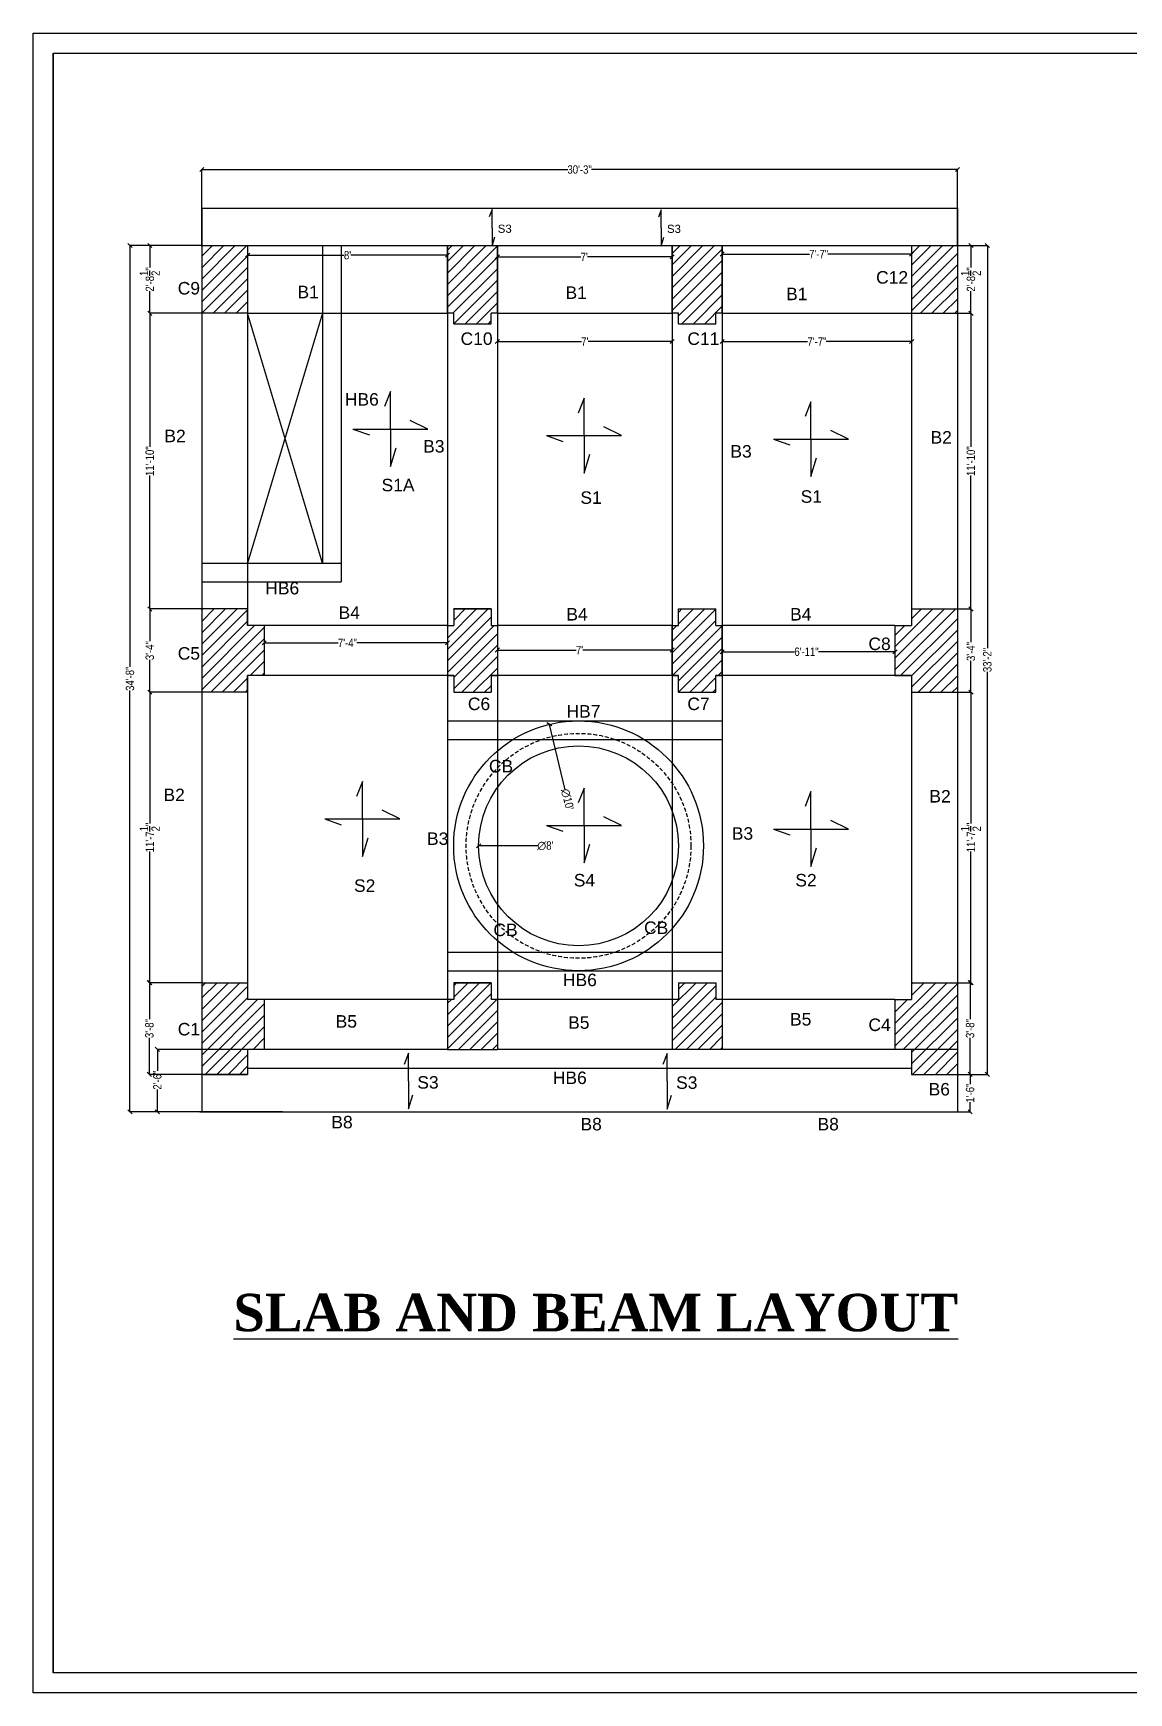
# Model space of a CAD drawing. Header units: inches. Extents: x 13054 to 48691, y 5623 to 20391.
# Drawn here: x 43356 to 43882, y 19594 to 20391 of the extents above; entities that cross this region are included whole.
import ezdxf

# ---------------------------------------------------------------- set-up
doc = ezdxf.new("R2010")
doc.units = ezdxf.units.IN
doc.header["$MEASUREMENT"] = 0
doc.linetypes.add('HIDDEN2', pattern=[0.1875, 0.125, -0.0625])
doc.styles.get("Standard").update_dxf_attribs({"font": 'arial.ttf'})
doc.styles.add('TEXT', font='')
doc.styles.get('TEXT').set_extended_font_data('Arial Narrow')
doc.dimstyles.new('Copy of Standard', dxfattribs={"dimtxt": 4, "dimasz": 2, "dimexe": 0.18, "dimexo": 0.0625, "dimgap": 0.09, "dimtad": 0, "dimzin": 0, "dimdsep": 46, "dimlunit": 4, "dimtxsty": 'TEXT', "dimblk": 'OBLIQUE', "dimcen": 0.09, "dimclrd": 8, "dimclre": 8, "dimclrt": 256, "dimadec": 0, "dimazin": 0, "dimtfac": 1, "dimtofl": 0, "dimtmove": 0, "dimatfit": 3, "dimfxl": 1, "dimtolj": 1, "dimtzin": 0, "dimarcsym": 0})
pattern_1 = [(45, (4392.7037, 5363.672), (-2.74003878, 2.74003878), [])]

# ---------------------------------------------------------------- blocks, each defined once
blk = doc.blocks.new('_Oblique')
at = {"color": 0, "linetype": 'Continuous', "lineweight": -2}
blk.add_line((-0.5, -0.5), (0.5, 0.5), dxfattribs=at)
blk = doc.blocks.new('*D1246')
at = {"color": 8, "lineweight": -2, "transparency": 16777216}
for p, q in [((43436.62, 20074.98), (43411.52, 20074.98)), ((43411.7, 20074.98), (43411.7, 20012)), ((43411.7, 19935.48), (43411.7, 19998.45)), ((43436.62, 19935.48), (43411.52, 19935.48))]:
    blk.add_line(p, q, dxfattribs=at)
at = {"layer": 'Defpoints', "color": 0, "transparency": 16777216}
for p in [(43411.7, 20074.98), (43436.69, 20074.98), (43436.69, 19935.48)]:
    blk.add_point(p, dxfattribs=at)
at = {"color": 8, "lineweight": -2, "transparency": 16777216, "xscale": 2, "yscale": 2, "zscale": 2}
for p, rotation in [((43411.7, 20074.98), 90), ((43411.7, 19935.48), 270)]:
    blk.add_blockref('_Oblique', p, dxfattribs=dict(at, rotation=rotation))
at = {"transparency": 16777216, "insert": (43411.7, 20005.23), "char_height": 4, "attachment_point": 5, "rotation": 90, "style": 'TEXT'}
blk.add_mtext('\\A1;11\'-7{\\H1x;\\S1/2;}"', dxfattribs=at)
blk = doc.blocks.new('*D1247')
at = {"color": 8, "lineweight": -2, "transparency": 16777216}
for p, q in [((43436.62, 20114.98), (43411.52, 20114.98)), ((43411.7, 20114.98), (43411.7, 20099.43)), ((43411.7, 20074.98), (43411.7, 20090.52)), ((43436.62, 20074.98), (43411.52, 20074.98))]:
    blk.add_line(p, q, dxfattribs=at)
at = {"layer": 'Defpoints', "color": 0, "transparency": 16777216}
for p in [(43411.7, 20114.98), (43436.69, 20114.98), (43436.69, 20074.98)]:
    blk.add_point(p, dxfattribs=at)
at = {"color": 8, "lineweight": -2, "transparency": 16777216, "xscale": 2, "yscale": 2, "zscale": 2}
for p, rotation in [((43411.7, 20114.98), 90), ((43411.7, 20074.98), 270)]:
    blk.add_blockref('_Oblique', p, dxfattribs=dict(at, rotation=rotation))
at = {"transparency": 16777216, "insert": (43411.7, 20094.98), "char_height": 4, "attachment_point": 5, "rotation": 90, "style": 'TEXT'}
blk.add_mtext('\\A1;3\'-4"', dxfattribs=at)
blk = doc.blocks.new('*D1248')
at = {"color": 8, "lineweight": -2, "transparency": 16777216}
for p, q in [((43436.62, 20256.98), (43411.52, 20256.98)), ((43411.7, 20256.98), (43411.7, 20192.83)), ((43411.7, 20114.98), (43411.7, 20179.13)), ((43436.62, 20114.98), (43411.52, 20114.98))]:
    blk.add_line(p, q, dxfattribs=at)
at = {"layer": 'Defpoints', "color": 0, "transparency": 16777216}
for p in [(43411.7, 20256.98), (43436.69, 20256.98), (43436.69, 20114.98)]:
    blk.add_point(p, dxfattribs=at)
at = {"color": 8, "lineweight": -2, "transparency": 16777216, "xscale": 2, "yscale": 2, "zscale": 2}
for p, rotation in [((43411.7, 20256.98), 90), ((43411.7, 20114.98), 270)]:
    blk.add_blockref('_Oblique', p, dxfattribs=dict(at, rotation=rotation))
at = {"transparency": 16777216, "insert": (43411.7, 20185.98), "char_height": 4, "attachment_point": 5, "rotation": 90, "style": 'TEXT'}
blk.add_mtext('\\A1;11\'-10"', dxfattribs=at)
blk = doc.blocks.new('*D1249')
at = {"color": 8, "lineweight": -2, "transparency": 16777216}
for p, q in [((43436.62, 20289.48), (43411.52, 20289.48)), ((43411.7, 20289.48), (43411.7, 20278.91)), ((43411.7, 20256.98), (43411.7, 20267.54)), ((43436.62, 20256.98), (43411.52, 20256.98))]:
    blk.add_line(p, q, dxfattribs=at)
at = {"layer": 'Defpoints', "color": 0, "transparency": 16777216}
for p in [(43436.69, 20289.48), (43411.7, 20256.98), (43436.69, 20256.98)]:
    blk.add_point(p, dxfattribs=at)
at = {"color": 8, "lineweight": -2, "transparency": 16777216, "xscale": 2, "yscale": 2, "zscale": 2}
for p, rotation in [((43411.7, 20289.48), 90), ((43411.7, 20256.98), 270)]:
    blk.add_blockref('_Oblique', p, dxfattribs=dict(at, rotation=rotation))
at = {"transparency": 16777216, "insert": (43411.7, 20273.23), "char_height": 4, "attachment_point": 5, "rotation": 90, "style": 'TEXT'}
blk.add_mtext('\\A1;2\'-8{\\H1x;\\S1/2;}"', dxfattribs=at)
blk = doc.blocks.new('*D1250')
at = {"color": 8, "lineweight": -2, "transparency": 16777216}
for p, q in [((43436.62, 19935.48), (43411.34, 19935.48)), ((43411.52, 19935.48), (43411.52, 19917.93)), ((43411.52, 19891.48), (43411.52, 19909.02)), ((43436.62, 19891.48), (43411.34, 19891.48))]:
    blk.add_line(p, q, dxfattribs=at)
at = {"layer": 'Defpoints', "color": 0, "transparency": 16777216}
for p in [(43411.52, 19935.48), (43436.69, 19935.48), (43436.69, 19891.48)]:
    blk.add_point(p, dxfattribs=at)
at = {"color": 8, "lineweight": -2, "transparency": 16777216, "xscale": 2, "yscale": 2, "zscale": 2}
for p, rotation in [((43411.52, 19935.48), 90), ((43411.52, 19891.48), 270)]:
    blk.add_blockref('_Oblique', p, dxfattribs=dict(at, rotation=rotation))
at = {"transparency": 16777216, "insert": (43411.52, 19913.48), "char_height": 4, "attachment_point": 5, "rotation": 90, "style": 'TEXT'}
blk.add_mtext('\\A1;3\'-8"', dxfattribs=at)
blk = doc.blocks.new('*D1244')
at = {"color": 8, "lineweight": -2, "transparency": 16777216}
for p, q in [((43436.62, 20289.48), (43402.01, 20289.48)), ((43402.19, 20289.48), (43402.19, 20087.21)), ((43402.19, 19873.48), (43402.19, 20075.75)), ((43436.62, 19873.48), (43402.01, 19873.48))]:
    blk.add_line(p, q, dxfattribs=at)
at = {"layer": 'Defpoints', "color": 0, "transparency": 16777216}
for p in [(43402.19, 20289.48), (43436.69, 20289.48), (43436.69, 19873.48)]:
    blk.add_point(p, dxfattribs=at)
at = {"color": 8, "lineweight": -2, "transparency": 16777216, "xscale": 2, "yscale": 2, "zscale": 2}
for p, rotation in [((43402.19, 20289.48), 90), ((43402.19, 19873.48), 270)]:
    blk.add_blockref('_Oblique', p, dxfattribs=dict(at, rotation=rotation))
at = {"transparency": 16777216, "insert": (43402.19, 20081.48), "char_height": 4, "attachment_point": 5, "rotation": 90, "style": 'TEXT'}
blk.add_mtext('\\A1;34\'-8"', dxfattribs=at)
blk = doc.blocks.new('*D1251')
at = {"color": 8, "lineweight": -2, "transparency": 16777216}
for p, q in [((43458.69, 20289.41), (43458.69, 20284.67)), ((43458.69, 20284.85), (43505.09, 20284.85)), ((43554.69, 20284.85), (43508.28, 20284.85)), ((43554.69, 20289.41), (43554.69, 20284.67))]:
    blk.add_line(p, q, dxfattribs=at)
at = {"layer": 'Defpoints', "color": 0, "transparency": 16777216}
for p in [(43458.69, 20289.48), (43554.69, 20289.48), (43554.69, 20284.85)]:
    blk.add_point(p, dxfattribs=at)
at = {"color": 8, "lineweight": -2, "transparency": 16777216, "xscale": 2, "yscale": 2, "zscale": 2, "rotation": 180}
blk.add_blockref('_Oblique', (43458.69, 20284.85), dxfattribs=at)
at = {"color": 8, "lineweight": -2, "transparency": 16777216, "xscale": 2, "yscale": 2, "zscale": 2}
blk.add_blockref('_Oblique', (43554.69, 20284.85), dxfattribs=at)
at = {"transparency": 16777216, "insert": (43506.69, 20284.85), "char_height": 4, "attachment_point": 5, "style": 'TEXT'}
blk.add_mtext("\\A1;8'", dxfattribs=at)
blk = doc.blocks.new('*D1245')
at = {"color": 8, "lineweight": -2, "transparency": 16777216}
for p, q in [((43578.69, 20289.41), (43578.69, 20283.87)), ((43578.69, 20284.05), (43618.81, 20284.05)), ((43662.69, 20284.05), (43621.98, 20284.05)), ((43662.69, 20289.41), (43662.69, 20283.87))]:
    blk.add_line(p, q, dxfattribs=at)
at = {"layer": 'Defpoints', "color": 0, "transparency": 16777216}
for p in [(43578.69, 20289.48), (43662.69, 20289.48), (43662.69, 20284.05)]:
    blk.add_point(p, dxfattribs=at)
at = {"color": 8, "lineweight": -2, "transparency": 16777216, "xscale": 2, "yscale": 2, "zscale": 2, "rotation": 180}
blk.add_blockref('_Oblique', (43578.69, 20284.05), dxfattribs=at)
at = {"color": 8, "lineweight": -2, "transparency": 16777216, "xscale": 2, "yscale": 2, "zscale": 2}
blk.add_blockref('_Oblique', (43662.69, 20284.05), dxfattribs=at)
at = {"transparency": 16777216, "insert": (43620.39, 20284.05), "char_height": 4, "attachment_point": 5, "style": 'TEXT'}
blk.add_mtext("\\A1;7'", dxfattribs=at)
blk = doc.blocks.new('*D1252')
at = {"color": 8, "lineweight": -2, "transparency": 16777216}
for p, q in [((43686.69, 20289.41), (43686.69, 20285.24)), ((43686.69, 20285.42), (43728.57, 20285.42)), ((43777.69, 20285.42), (43737.45, 20285.42)), ((43777.69, 20289.41), (43777.69, 20285.24))]:
    blk.add_line(p, q, dxfattribs=at)
at = {"layer": 'Defpoints', "color": 0, "transparency": 16777216}
for p in [(43686.69, 20289.48), (43777.69, 20289.48), (43777.69, 20285.42)]:
    blk.add_point(p, dxfattribs=at)
at = {"color": 8, "lineweight": -2, "transparency": 16777216, "xscale": 2, "yscale": 2, "zscale": 2, "rotation": 180}
blk.add_blockref('_Oblique', (43686.69, 20285.42), dxfattribs=at)
at = {"color": 8, "lineweight": -2, "transparency": 16777216, "xscale": 2, "yscale": 2, "zscale": 2}
blk.add_blockref('_Oblique', (43777.69, 20285.42), dxfattribs=at)
at = {"transparency": 16777216, "insert": (43733.01, 20285.42), "char_height": 4, "attachment_point": 5, "style": 'TEXT'}
blk.add_mtext('\\A1;7\'-7"', dxfattribs=at)
blk = doc.blocks.new('*D1253')
at = {"color": 8, "lineweight": -2, "transparency": 16777216}
for p, q in [((43436.69, 20289.04), (43436.69, 20326.16)), ((43436.69, 20325.98), (43612.46, 20325.98)), ((43799.69, 20325.98), (43623.91, 20325.98)), ((43799.69, 20289.08), (43799.69, 20326.16))]:
    blk.add_line(p, q, dxfattribs=at)
at = {"layer": 'Defpoints', "color": 0, "transparency": 16777216}
for p in [(43799.69, 20325.98), (43436.69, 20288.98), (43799.69, 20289.02)]:
    blk.add_point(p, dxfattribs=at)
at = {"color": 8, "lineweight": -2, "transparency": 16777216, "xscale": 2, "yscale": 2, "zscale": 2, "rotation": 180}
blk.add_blockref('_Oblique', (43436.69, 20325.98), dxfattribs=at)
at = {"color": 8, "lineweight": -2, "transparency": 16777216, "xscale": 2, "yscale": 2, "zscale": 2}
blk.add_blockref('_Oblique', (43799.69, 20325.98), dxfattribs=at)
at = {"transparency": 16777216, "insert": (43618.19, 20325.98), "char_height": 4, "attachment_point": 5, "style": 'TEXT'}
blk.add_mtext('\\A1;30\'-3"', dxfattribs=at)
blk = doc.blocks.new('*D1254')
at = {"color": 8, "lineweight": -2, "transparency": 16777216}
for p, q in [((43466.69, 20106.91), (43466.69, 20098.5)), ((43554.69, 20106.91), (43554.69, 20098.5)), ((43466.69, 20098.68), (43502.21, 20098.68)), ((43554.69, 20098.68), (43511.09, 20098.68))]:
    blk.add_line(p, q, dxfattribs=at)
at = {"layer": 'Defpoints', "color": 0, "transparency": 16777216}
for p in [(43466.69, 20106.98), (43554.69, 20106.98), (43554.69, 20098.68)]:
    blk.add_point(p, dxfattribs=at)
at = {"color": 8, "lineweight": -2, "transparency": 16777216, "xscale": 2, "yscale": 2, "zscale": 2, "rotation": 180}
blk.add_blockref('_Oblique', (43466.69, 20098.68), dxfattribs=at)
at = {"color": 8, "lineweight": -2, "transparency": 16777216, "xscale": 2, "yscale": 2, "zscale": 2}
blk.add_blockref('_Oblique', (43554.69, 20098.68), dxfattribs=at)
at = {"transparency": 16777216, "insert": (43506.65, 20098.68), "char_height": 4, "attachment_point": 5, "style": 'TEXT'}
blk.add_mtext('\\A1;7\'-4"', dxfattribs=at)
blk = doc.blocks.new('*D1255')
at = {"color": 8, "lineweight": -2, "transparency": 16777216}
for p, q in [((43578.69, 20106.91), (43578.69, 20095.08)), ((43662.69, 20106.91), (43662.69, 20095.08)), ((43578.69, 20095.26), (43616.55, 20095.26)), ((43662.69, 20095.26), (43619.72, 20095.26))]:
    blk.add_line(p, q, dxfattribs=at)
at = {"layer": 'Defpoints', "color": 0, "transparency": 16777216}
for p in [(43578.69, 20106.98), (43662.69, 20106.98), (43662.69, 20095.26)]:
    blk.add_point(p, dxfattribs=at)
at = {"color": 8, "lineweight": -2, "transparency": 16777216, "xscale": 2, "yscale": 2, "zscale": 2, "rotation": 180}
blk.add_blockref('_Oblique', (43578.69, 20095.26), dxfattribs=at)
at = {"color": 8, "lineweight": -2, "transparency": 16777216, "xscale": 2, "yscale": 2, "zscale": 2}
blk.add_blockref('_Oblique', (43662.69, 20095.26), dxfattribs=at)
at = {"transparency": 16777216, "insert": (43618.14, 20095.26), "char_height": 4, "attachment_point": 5, "style": 'TEXT'}
blk.add_mtext("\\A1;7'", dxfattribs=at)
blk = doc.blocks.new('*D1256')
at = {"color": 8, "lineweight": -2, "transparency": 16777216}
for p, q in [((43686.69, 20106.91), (43686.69, 20094.23)), ((43769.69, 20106.91), (43769.69, 20094.23)), ((43686.69, 20094.41), (43721.44, 20094.41)), ((43769.69, 20094.41), (43732.92, 20094.41))]:
    blk.add_line(p, q, dxfattribs=at)
at = {"layer": 'Defpoints', "color": 0, "transparency": 16777216}
for p in [(43686.69, 20106.98), (43769.69, 20106.98), (43769.69, 20094.41)]:
    blk.add_point(p, dxfattribs=at)
at = {"color": 8, "lineweight": -2, "transparency": 16777216, "xscale": 2, "yscale": 2, "zscale": 2, "rotation": 180}
blk.add_blockref('_Oblique', (43686.69, 20094.41), dxfattribs=at)
at = {"color": 8, "lineweight": -2, "transparency": 16777216, "xscale": 2, "yscale": 2, "zscale": 2}
blk.add_blockref('_Oblique', (43769.69, 20094.41), dxfattribs=at)
at = {"transparency": 16777216, "insert": (43727.18, 20094.41), "char_height": 4, "attachment_point": 5, "style": 'TEXT'}
blk.add_mtext('\\A1;6\'-11"', dxfattribs=at)
blk = doc.blocks.new('*D1257')
at = {"color": 8, "lineweight": -2, "transparency": 16777216}
for p, q in [((43578.69, 20256.91), (43578.69, 20243.23)), ((43662.69, 20256.91), (43662.69, 20243.23)), ((43578.69, 20243.41), (43619.1, 20243.41)), ((43662.69, 20243.41), (43622.27, 20243.41))]:
    blk.add_line(p, q, dxfattribs=at)
at = {"layer": 'Defpoints', "color": 0, "transparency": 16777216}
for p in [(43578.69, 20256.98), (43662.69, 20256.98), (43662.69, 20243.41)]:
    blk.add_point(p, dxfattribs=at)
at = {"color": 8, "lineweight": -2, "transparency": 16777216, "xscale": 2, "yscale": 2, "zscale": 2, "rotation": 180}
blk.add_blockref('_Oblique', (43578.69, 20243.41), dxfattribs=at)
at = {"color": 8, "lineweight": -2, "transparency": 16777216, "xscale": 2, "yscale": 2, "zscale": 2}
blk.add_blockref('_Oblique', (43662.69, 20243.41), dxfattribs=at)
at = {"transparency": 16777216, "insert": (43620.69, 20243.41), "char_height": 4, "attachment_point": 5, "style": 'TEXT'}
blk.add_mtext("\\A1;7'", dxfattribs=at)
blk = doc.blocks.new('*D1258')
at = {"color": 8, "lineweight": -2, "transparency": 16777216}
for p, q in [((43686.69, 20256.91), (43686.69, 20243.23)), ((43777.69, 20256.91), (43777.69, 20243.23)), ((43686.69, 20243.41), (43727.74, 20243.41)), ((43777.69, 20243.41), (43736.63, 20243.41))]:
    blk.add_line(p, q, dxfattribs=at)
at = {"layer": 'Defpoints', "color": 0, "transparency": 16777216}
for p in [(43686.69, 20256.98), (43777.69, 20256.98), (43777.69, 20243.41)]:
    blk.add_point(p, dxfattribs=at)
at = {"color": 8, "lineweight": -2, "transparency": 16777216, "xscale": 2, "yscale": 2, "zscale": 2, "rotation": 180}
blk.add_blockref('_Oblique', (43686.69, 20243.41), dxfattribs=at)
at = {"color": 8, "lineweight": -2, "transparency": 16777216, "xscale": 2, "yscale": 2, "zscale": 2}
blk.add_blockref('_Oblique', (43777.69, 20243.41), dxfattribs=at)
at = {"transparency": 16777216, "insert": (43732.19, 20243.41), "char_height": 4, "attachment_point": 5, "style": 'TEXT'}
blk.add_mtext('\\A1;7\'-7"', dxfattribs=at)
blk = doc.blocks.new('*D1259')
at = {"color": 8, "lineweight": -2, "transparency": 16777216}
for p, q in [((43799.75, 19891.48), (43805.97, 19891.48)), ((43805.79, 19891.48), (43805.79, 19886.78)), ((43805.79, 19873.48), (43805.79, 19878.18)), ((43799.75, 19873.48), (43805.97, 19873.48))]:
    blk.add_line(p, q, dxfattribs=at)
at = {"layer": 'Defpoints', "color": 0, "transparency": 16777216}
for p in [(43799.69, 19891.48), (43805.79, 19891.48), (43799.69, 19873.48)]:
    blk.add_point(p, dxfattribs=at)
at = {"color": 8, "lineweight": -2, "transparency": 16777216, "xscale": 2, "yscale": 2, "zscale": 2}
for p, rotation in [((43805.79, 19891.48), 90), ((43805.79, 19873.48), 270)]:
    blk.add_blockref('_Oblique', p, dxfattribs=dict(at, rotation=rotation))
at = {"transparency": 16777216, "insert": (43805.79, 19882.48), "char_height": 4, "attachment_point": 5, "rotation": 90, "style": 'TEXT'}
blk.add_mtext('\\A1;1\'-6"', dxfattribs=at)
blk = doc.blocks.new('*D1260')
at = {"color": 8, "lineweight": -2, "transparency": 16777216}
for p, q in [((43799.75, 20074.98), (43806.35, 20074.98)), ((43806.17, 20074.98), (43806.17, 20012)), ((43806.17, 19935.48), (43806.17, 19998.45)), ((43799.75, 19935.48), (43806.35, 19935.48))]:
    blk.add_line(p, q, dxfattribs=at)
at = {"layer": 'Defpoints', "color": 0, "transparency": 16777216}
for p in [(43799.69, 20074.98), (43806.17, 20074.98), (43799.69, 19935.48)]:
    blk.add_point(p, dxfattribs=at)
at = {"color": 8, "lineweight": -2, "transparency": 16777216, "xscale": 2, "yscale": 2, "zscale": 2}
for p, rotation in [((43806.17, 20074.98), 90), ((43806.17, 19935.48), 270)]:
    blk.add_blockref('_Oblique', p, dxfattribs=dict(at, rotation=rotation))
at = {"transparency": 16777216, "insert": (43806.17, 20005.23), "char_height": 4, "attachment_point": 5, "rotation": 90, "style": 'TEXT'}
blk.add_mtext('\\A1;11\'-7{\\H1x;\\S1/2;}"', dxfattribs=at)
blk = doc.blocks.new('*D1240')
at = {"color": 8, "lineweight": -2, "transparency": 16777216}
for p, q in [((43799.75, 20256.98), (43806.35, 20256.98)), ((43806.17, 20256.98), (43806.17, 20192.83)), ((43806.17, 20114.98), (43806.17, 20179.13)), ((43799.75, 20114.98), (43806.35, 20114.98))]:
    blk.add_line(p, q, dxfattribs=at)
at = {"layer": 'Defpoints', "color": 0, "transparency": 16777216}
for p in [(43799.69, 20256.98), (43806.17, 20256.98), (43799.69, 20114.98)]:
    blk.add_point(p, dxfattribs=at)
at = {"color": 8, "lineweight": -2, "transparency": 16777216, "xscale": 2, "yscale": 2, "zscale": 2}
for p, rotation in [((43806.17, 20256.98), 90), ((43806.17, 20114.98), 270)]:
    blk.add_blockref('_Oblique', p, dxfattribs=dict(at, rotation=rotation))
at = {"transparency": 16777216, "insert": (43806.17, 20185.98), "char_height": 4, "attachment_point": 5, "rotation": 90, "style": 'TEXT'}
blk.add_mtext('\\A1;11\'-10"', dxfattribs=at)
blk = doc.blocks.new('*D1261')
at = {"color": 8, "lineweight": -2, "transparency": 16777216}
for p, q in [((43799.75, 20289.48), (43806.35, 20289.48)), ((43806.17, 20289.48), (43806.17, 20278.91)), ((43806.17, 20256.98), (43806.17, 20267.54)), ((43799.75, 20256.98), (43806.35, 20256.98))]:
    blk.add_line(p, q, dxfattribs=at)
at = {"layer": 'Defpoints', "color": 0, "transparency": 16777216}
for p in [(43799.69, 20289.48), (43806.17, 20289.48), (43799.69, 20256.98)]:
    blk.add_point(p, dxfattribs=at)
at = {"color": 8, "lineweight": -2, "transparency": 16777216, "xscale": 2, "yscale": 2, "zscale": 2}
for p, rotation in [((43806.17, 20289.48), 90), ((43806.17, 20256.98), 270)]:
    blk.add_blockref('_Oblique', p, dxfattribs=dict(at, rotation=rotation))
at = {"transparency": 16777216, "insert": (43806.17, 20273.23), "char_height": 4, "attachment_point": 5, "rotation": 90, "style": 'TEXT'}
blk.add_mtext('\\A1;2\'-8{\\H1x;\\S1/2;}"', dxfattribs=at)
blk = doc.blocks.new('*D1262')
at = {"color": 8, "lineweight": -2, "transparency": 16777216}
blk.add_line((43598.31, 20001.23), (43569.69, 20001.23), dxfattribs=at)
at = {"layer": 'Defpoints', "color": 0, "transparency": 16777216}
for p in [(43569.69, 20001.23), (43665.69, 20001.23)]:
    blk.add_point(p, dxfattribs=at)
at = {"color": 8, "lineweight": -2, "transparency": 16777216, "xscale": 2, "yscale": 2, "zscale": 2, "rotation": 180}
blk.add_blockref('_Oblique', (43569.69, 20001.23), dxfattribs=at)
at = {"transparency": 16777216, "insert": (43601.69, 20001.23), "char_height": 4, "attachment_point": 5, "style": 'TEXT'}
blk.add_mtext("\\A1;∅8'", dxfattribs=at)
blk = doc.blocks.new('*D1263')
at = {"color": 8, "lineweight": -2, "transparency": 16777216}
blk.add_line((43611.22, 20028.1), (43603.66, 20059.56), dxfattribs=at)
at = {"layer": 'Defpoints', "color": 0, "transparency": 16777216}
for p in [(43603.66, 20059.56), (43631.71, 19942.89)]:
    blk.add_point(p, dxfattribs=at)
at = {"color": 8, "lineweight": -2, "transparency": 16777216, "xscale": 2, "yscale": 2, "zscale": 2, "rotation": 103.521896300755}
blk.add_blockref('_Oblique', (43603.66, 20059.56), dxfattribs=at)
at = {"transparency": 16777216, "insert": (43612.31, 20023.58), "char_height": 4, "attachment_point": 5, "rotation": 283.5219, "style": 'TEXT'}
blk.add_mtext("\\A1;∅10'", dxfattribs=at)
blk = doc.blocks.new('*D1264')
at = {"color": 8, "lineweight": -2, "transparency": 16777216}
for p, q in [((43799.75, 20114.98), (43806.35, 20114.98)), ((43806.17, 20114.98), (43806.17, 20098.99)), ((43806.17, 20074.98), (43806.17, 20090.08)), ((43799.75, 20074.98), (43806.35, 20074.98))]:
    blk.add_line(p, q, dxfattribs=at)
at = {"layer": 'Defpoints', "color": 0, "transparency": 16777216}
for p in [(43799.69, 20114.98), (43806.17, 20114.98), (43799.69, 20074.98)]:
    blk.add_point(p, dxfattribs=at)
at = {"color": 8, "lineweight": -2, "transparency": 16777216, "xscale": 2, "yscale": 2, "zscale": 2}
for p, rotation in [((43806.17, 20114.98), 90), ((43806.17, 20074.98), 270)]:
    blk.add_blockref('_Oblique', p, dxfattribs=dict(at, rotation=rotation))
at = {"transparency": 16777216, "insert": (43806.17, 20094.54), "char_height": 4, "attachment_point": 5, "rotation": 90, "style": 'TEXT'}
blk.add_mtext('\\A1;3\'-4"', dxfattribs=at)
blk = doc.blocks.new('*D1241')
at = {"color": 8, "lineweight": -2, "transparency": 16777216}
for p, q in [((43799.75, 19935.48), (43805.97, 19935.48)), ((43805.79, 19935.48), (43805.79, 19917.93)), ((43805.79, 19891.48), (43805.79, 19909.02)), ((43799.75, 19891.48), (43805.97, 19891.48))]:
    blk.add_line(p, q, dxfattribs=at)
at = {"layer": 'Defpoints', "color": 0, "transparency": 16777216}
for p in [(43799.69, 19935.48), (43799.69, 19891.48), (43805.79, 19891.48)]:
    blk.add_point(p, dxfattribs=at)
at = {"color": 8, "lineweight": -2, "transparency": 16777216, "xscale": 2, "yscale": 2, "zscale": 2}
for p, rotation in [((43805.79, 19935.48), 90), ((43805.79, 19891.48), 270)]:
    blk.add_blockref('_Oblique', p, dxfattribs=dict(at, rotation=rotation))
at = {"transparency": 16777216, "insert": (43805.79, 19913.48), "char_height": 4, "attachment_point": 5, "rotation": 90, "style": 'TEXT'}
blk.add_mtext('\\A1;3\'-8"', dxfattribs=at)
blk = doc.blocks.new('*D1242')
at = {"color": 8, "lineweight": -2, "transparency": 16777216}
for p, q in [((43799.75, 20289.48), (43814.24, 20289.48)), ((43814.06, 20289.48), (43814.06, 20096.21)), ((43814.06, 19891.48), (43814.06, 20084.75)), ((43799.75, 19891.48), (43814.24, 19891.48))]:
    blk.add_line(p, q, dxfattribs=at)
at = {"layer": 'Defpoints', "color": 0, "transparency": 16777216}
for p in [(43799.69, 20289.48), (43799.69, 19891.48), (43814.06, 19891.48)]:
    blk.add_point(p, dxfattribs=at)
at = {"color": 8, "lineweight": -2, "transparency": 16777216, "xscale": 2, "yscale": 2, "zscale": 2}
for p, rotation in [((43814.06, 20289.48), 90), ((43814.06, 19891.48), 270)]:
    blk.add_blockref('_Oblique', p, dxfattribs=dict(at, rotation=rotation))
at = {"transparency": 16777216, "insert": (43814.06, 20090.48), "char_height": 4, "attachment_point": 5, "rotation": 90, "style": 'TEXT'}
blk.add_mtext('\\A1;33\'-2"', dxfattribs=at)
blk = doc.blocks.new('*D1243')
at = {"color": 8, "lineweight": -2, "transparency": 16777216}
for p, q in [((43475.41, 19903.48), (43415.17, 19903.48)), ((43415.35, 19903.48), (43415.35, 19893.2)), ((43415.35, 19873.48), (43415.35, 19884.24)), ((43475.41, 19873.48), (43415.17, 19873.48))]:
    blk.add_line(p, q, dxfattribs=at)
at = {"layer": 'Defpoints', "color": 0, "transparency": 16777216}
for p in [(43415.35, 19903.48), (43475.47, 19903.48), (43475.47, 19873.48)]:
    blk.add_point(p, dxfattribs=at)
at = {"color": 8, "lineweight": -2, "transparency": 16777216, "xscale": 2, "yscale": 2, "zscale": 2}
for p, rotation in [((43415.35, 19903.48), 90), ((43415.35, 19873.48), 270)]:
    blk.add_blockref('_Oblique', p, dxfattribs=dict(at, rotation=rotation))
at = {"transparency": 16777216, "insert": (43415.35, 19888.72), "char_height": 4, "attachment_point": 5, "rotation": 90, "style": 'TEXT'}
blk.add_mtext('\\A1;2\'-6"', dxfattribs=at)

msp = doc.modelspace()

# ---------------------------------------------------------------- hatches: boundary and pattern name
at = {"transparency": 33554687}
h = msp.add_hatch(dxfattribs=at)
h.set_pattern_fill('ANSI31', color=1, scale=31)
h.set_pattern_definition(pattern_1)
h.paths.add_polyline_path([(43466.685, 20106.977), (43458.685, 20106.977), (43458.685, 20114.977), (43436.685, 20114.977), (43436.685, 20074.977), (43458.685, 20074.977), (43458.685, 20082.977), (43466.685, 20082.977)])
h.paths.add_polyline_path([(43578.685, 20106.977), (43575.685, 20106.977), (43575.685, 20114.977), (43557.685, 20114.977), (43557.685, 20106.977), (43554.685, 20106.977), (43554.685, 20082.977), (43557.685, 20082.977), (43557.685, 20074.977), (43575.685, 20074.977), (43575.685, 20082.977), (43578.685, 20082.977)])
h.paths.add_polyline_path([(43686.685, 20106.977), (43683.685, 20106.977), (43683.685, 20114.977), (43665.685, 20114.977), (43665.685, 20106.977), (43662.685, 20106.977), (43662.685, 20082.977), (43665.685, 20082.977), (43665.685, 20074.977), (43683.685, 20074.977), (43683.685, 20082.977), (43686.685, 20082.977)])
h.paths.add_polyline_path([(43799.685, 20114.977), (43777.685, 20114.977), (43777.685, 20106.977), (43769.685, 20106.977), (43769.685, 20082.977), (43777.685, 20082.977), (43777.685, 20074.977), (43799.685, 20074.977)])
h.paths.add_polyline_path([(43686.685, 20289.477), (43662.685, 20289.477), (43662.685, 20256.977), (43665.685, 20256.977), (43665.685, 20251.977), (43683.685, 20251.977), (43683.685, 20256.977), (43686.685, 20256.977)])
h.paths.add_polyline_path([(43578.685, 20289.477), (43554.685, 20289.477), (43554.685, 20256.977), (43557.685, 20256.977), (43557.685, 20251.977), (43575.685, 20251.977), (43575.685, 20256.977), (43578.685, 20256.977)])
h.paths.add_polyline_path([(43458.685, 20289.477), (43436.685, 20289.477), (43436.685, 20256.977), (43458.685, 20256.977)])
h.paths.add_polyline_path([(43799.685, 20289.477), (43777.685, 20289.477), (43777.685, 20256.977), (43799.685, 20256.977)])
h.paths.add_polyline_path([(43683.685, 19935.477), (43665.685, 19935.477), (43665.685, 19927.477), (43662.685, 19927.477), (43662.685, 19903.477), (43686.685, 19903.477), (43686.685, 19927.477), (43683.685, 19927.477)])
h.paths.add_polyline_path([(43578.685, 19927.477), (43575.685, 19927.477), (43575.685, 19935.477), (43557.685, 19935.477), (43557.685, 19927.477), (43554.685, 19927.477), (43554.685, 19903.477), (43578.685, 19903.477)])
h.paths.add_polyline_path([(43466.685, 19927.477), (43458.685, 19927.477), (43458.685, 19935.477), (43436.685, 19935.477), (43436.685, 19903.477), (43436.685, 19891.477), (43458.685, 19891.477), (43458.685, 19903.477), (43466.685, 19903.477)])
h = msp.add_hatch(dxfattribs=at)
h.set_pattern_fill('ANSI31', color=1, scale=31)
h.set_pattern_definition(pattern_1)
h.paths.add_polyline_path([(43799.685, 19935.477), (43777.685, 19935.477), (43777.685, 19927.477), (43769.685, 19927.477), (43769.685, 19903.477), (43777.685, 19903.477), (43777.685, 19891.477), (43799.685, 19891.477), (43799.685, 19903.477)])

# ---------------------------------------------------------------- linework, layer by layer
for p, q in [((43355.685, 20391.477), (44467.629, 20391.477)), ((43355.685, 19594.477), (43355.685, 20391.477)), ((43365.327, 20381.836), (44457.988, 20381.836)), ((43365.327, 19604.118), (43365.327, 20381.836)), ((43365.327, 20381.836), (43365.327, 19604.118)), ((43436.685, 20307.578), (43436.685, 20289.477)), ((43799.685, 20307.578), (43799.685, 20289.477)), ((43436.685, 20307.477), (43799.685, 20307.477)), ((43576.122, 20306.732), (43574.744, 20303.25)), ((43576.122, 20297.998), (43576.122, 20306.732)), ((43657.387, 20306.672), (43656.009, 20303.19)), ((43657.387, 20297.939), (43657.387, 20306.672)), ((43576.122, 20297.998), (43576.122, 20289.265)), ((43576.122, 20289.265), (43577.446, 20293.632)), ((43657.387, 20297.939), (43657.387, 20289.205)), ((43657.387, 20289.205), (43658.711, 20293.572)), ((43436.685, 20289.477), (43799.685, 20289.477)), ((43436.685, 20289.477), (43436.685, 20256.977)), ((43458.685, 20289.477), (43458.685, 20106.977)), ((43494.685, 20289.477), (43494.685, 20136.977)), ((43503.685, 20289.477), (43503.685, 20127.977)), ((43554.685, 20256.977), (43554.685, 20289.477)), ((43554.685, 20289.477), (43554.685, 19903.477)), ((43578.685, 20256.977), (43578.685, 20289.477)), ((43578.685, 20289.477), (43578.685, 19903.477)), ((43662.685, 20256.977), (43662.685, 20289.477)), ((43662.685, 20289.477), (43662.685, 19903.477)), ((43686.685, 20256.977), (43686.685, 20289.477)), ((43686.685, 20289.477), (43686.685, 19903.477)), ((43777.685, 20289.477), (43777.685, 20106.977)), ((43799.685, 20289.477), (43799.685, 19935.477)), ((43436.685, 20256.977), (43436.685, 20114.977)), ((43458.685, 20256.977), (43436.685, 20256.977)), ((43458.685, 20256.977), (43554.685, 20256.977)), ((43494.685, 20256.977), (43458.685, 20136.977)), ((43494.685, 20136.977), (43458.685, 20256.977)), ((43557.685, 20256.977), (43554.685, 20256.977)), ((43557.685, 20251.977), (43557.685, 20256.977)), ((43557.685, 20251.977), (43575.685, 20251.977)), ((43575.685, 20251.977), (43575.685, 20256.977)), ((43578.685, 20256.977), (43575.685, 20256.977)), ((43578.685, 20256.977), (43662.685, 20256.977)), ((43665.685, 20256.977), (43662.685, 20256.977)), ((43665.685, 20251.977), (43665.685, 20256.977)), ((43665.685, 20251.977), (43683.685, 20251.977)), ((43683.685, 20251.977), (43683.685, 20256.977)), ((43686.685, 20256.977), (43683.685, 20256.977)), ((43686.685, 20256.977), (43777.685, 20256.977)), ((43777.685, 20256.977), (43799.685, 20256.977)), ((43527.324, 20219.358), (43524.483, 20212.181)), ((43527.324, 20201.358), (43527.324, 20219.358)), ((43620.303, 20216.245), (43617.463, 20209.068)), ((43620.303, 20198.245), (43620.303, 20216.245)), ((43729.312, 20214.522), (43726.471, 20207.345)), ((43729.312, 20196.522), (43729.312, 20214.522)), ((43545.324, 20201.358), (43536.859, 20205.533)), ((43509.324, 20201.358), (43545.324, 20201.358)), ((43509.324, 20201.358), (43517.213, 20198.575)), ((43527.324, 20201.358), (43527.324, 20183.358)), ((43602.303, 20198.245), (43638.303, 20198.245)), ((43602.303, 20198.245), (43610.192, 20195.462)), ((43620.303, 20198.245), (43620.303, 20180.245)), ((43638.303, 20198.245), (43629.838, 20202.42)), ((43711.312, 20196.522), (43747.312, 20196.522)), ((43711.312, 20196.522), (43719.201, 20193.739)), ((43729.312, 20196.522), (43729.312, 20178.522)), ((43747.312, 20196.522), (43738.847, 20200.697)), ((43527.324, 20183.358), (43530.052, 20192.358)), ((43620.303, 20180.245), (43623.031, 20189.245)), ((43729.312, 20178.522), (43732.04, 20187.522)), ((43436.685, 20136.977), (43503.685, 20136.977)), ((43436.685, 20127.977), (43503.685, 20127.977)), ((43458.685, 20114.977), (43436.685, 20114.977)), ((43436.685, 20114.977), (43436.685, 20074.977)), ((43458.685, 20106.977), (43458.685, 20114.977)), ((43557.685, 20114.977), (43575.685, 20114.977)), ((43557.685, 20114.977), (43557.685, 20106.977)), ((43575.685, 20114.977), (43557.685, 20114.977)), ((43575.685, 20114.977), (43575.685, 20106.977)), ((43665.685, 20114.977), (43683.685, 20114.977)), ((43665.685, 20106.977), (43665.685, 20114.977)), ((43683.685, 20106.977), (43683.685, 20114.977)), ((43777.685, 20114.977), (43799.685, 20114.977)), ((43799.685, 20114.977), (43799.685, 20074.977)), ((43466.685, 20106.977), (43458.685, 20106.977)), ((43466.685, 20106.977), (43466.685, 20082.977)), ((43554.685, 20106.977), (43466.685, 20106.977)), ((43554.685, 20106.977), (43554.685, 20082.977)), ((43554.685, 20106.977), (43557.685, 20106.977)), ((43575.685, 20106.977), (43578.685, 20106.977)), ((43578.685, 20106.977), (43578.685, 20082.977)), ((43662.685, 20106.977), (43578.685, 20106.977)), ((43662.685, 20106.977), (43665.685, 20106.977)), ((43662.685, 20082.977), (43662.685, 20106.977)), ((43683.685, 20106.977), (43686.685, 20106.977)), ((43686.685, 20082.977), (43686.685, 20106.977)), ((43769.685, 20106.977), (43686.685, 20106.977)), ((43769.685, 20106.977), (43777.685, 20106.977)), ((43769.685, 20106.977), (43769.685, 20082.977)), ((43458.685, 20074.977), (43458.685, 20082.977)), ((43458.685, 20082.977), (43458.685, 19927.477)), ((43466.685, 20082.977), (43458.685, 20082.977)), ((43557.685, 20082.977), (43458.685, 20082.977)), ((43557.685, 20082.977), (43554.685, 20082.977)), ((43554.685, 20082.977), (43557.685, 20082.977)), ((43557.685, 20082.977), (43557.685, 20074.977)), ((43575.685, 20082.977), (43578.685, 20082.977)), ((43575.685, 20082.977), (43575.685, 20074.977)), ((43578.685, 20082.977), (43575.685, 20082.977)), ((43665.685, 20082.977), (43575.685, 20082.977)), ((43662.685, 20082.977), (43665.685, 20082.977)), ((43665.685, 20074.977), (43665.685, 20082.977)), ((43683.685, 20082.977), (43686.685, 20082.977)), ((43683.685, 20074.977), (43683.685, 20082.977)), ((43777.685, 20082.977), (43683.685, 20082.977)), ((43769.685, 20082.977), (43777.685, 20082.977)), ((43777.685, 20082.977), (43777.685, 19927.477)), ((43458.685, 20074.977), (43436.685, 20074.977)), ((43436.685, 20074.977), (43436.685, 19935.477)), ((43557.685, 20074.977), (43575.685, 20074.977)), ((43665.685, 20074.977), (43683.685, 20074.977)), ((43777.685, 20074.977), (43799.685, 20074.977)), ((43554.685, 20061.227), (43686.685, 20061.227)), ((43554.685, 20052.227), (43686.685, 20052.227)), ((43513.824, 20032.107), (43510.983, 20024.93)), ((43513.824, 20014.107), (43513.824, 20032.107)), ((43620.303, 20028.994), (43617.463, 20021.817)), ((43620.303, 20010.994), (43620.303, 20028.994)), ((43729.312, 20027.271), (43726.471, 20020.094)), ((43729.312, 20009.271), (43729.312, 20027.271)), ((43495.824, 20014.107), (43531.824, 20014.107)), ((43495.824, 20014.107), (43503.713, 20011.323)), ((43513.824, 20014.107), (43513.824, 19996.107)), ((43531.824, 20014.107), (43523.359, 20018.281)), ((43638.303, 20010.994), (43629.838, 20015.168)), ((43747.312, 20009.271), (43738.847, 20013.445)), ((43513.824, 19996.107), (43516.552, 20005.107)), ((43602.303, 20010.994), (43638.303, 20010.994)), ((43602.303, 20010.994), (43610.192, 20008.21)), ((43620.303, 20010.994), (43620.303, 19992.994)), ((43711.312, 20009.271), (43747.312, 20009.271)), ((43711.312, 20009.271), (43719.201, 20006.487)), ((43729.312, 20009.271), (43729.312, 19991.271)), ((43620.303, 19992.994), (43623.031, 20001.994)), ((43729.312, 19991.271), (43732.04, 20000.271)), ((43554.685, 19950.227), (43686.685, 19950.227)), ((43554.685, 19941.227), (43686.685, 19941.227)), ((43436.685, 19935.477), (43458.685, 19935.477)), ((43436.685, 19935.477), (43436.685, 19891.477)), ((43557.685, 19935.477), (43575.685, 19935.477)), ((43557.685, 19935.477), (43557.685, 19927.477)), ((43575.685, 19935.477), (43557.685, 19935.477)), ((43575.685, 19935.477), (43575.685, 19927.477)), ((43665.685, 19935.477), (43683.685, 19935.477)), ((43665.685, 19935.477), (43665.685, 19927.477)), ((43683.685, 19935.477), (43683.685, 19927.477)), ((43777.685, 19935.477), (43799.685, 19935.477)), ((43799.685, 19935.477), (43799.685, 19891.477)), ((43466.685, 19927.477), (43458.685, 19927.477)), ((43466.685, 19927.477), (43466.685, 19903.477)), ((43554.685, 19927.477), (43466.685, 19927.477)), ((43554.685, 19927.477), (43554.685, 19903.477)), ((43557.685, 19927.477), (43554.685, 19927.477)), ((43578.685, 19927.477), (43575.685, 19927.477)), ((43578.685, 19927.477), (43578.685, 19903.477)), ((43662.685, 19927.477), (43578.685, 19927.477)), ((43662.685, 19927.477), (43662.685, 19903.477)), ((43665.685, 19927.477), (43662.685, 19927.477)), ((43686.685, 19927.477), (43683.685, 19927.477)), ((43686.685, 19927.477), (43686.685, 19903.477)), ((43769.685, 19927.477), (43686.685, 19927.477)), ((43769.685, 19927.477), (43777.685, 19927.477)), ((43769.685, 19927.477), (43769.685, 19903.477)), ((43458.685, 19903.477), (43458.685, 19891.477)), ((43466.685, 19903.477), (43458.685, 19903.477)), ((43554.685, 19903.477), (43466.685, 19903.477)), ((43535.983, 19901.615), (43533.875, 19896.288)), ((43535.983, 19888.255), (43535.983, 19901.615)), ((43554.685, 19903.477), (43578.685, 19903.477)), ((43662.685, 19903.477), (43578.685, 19903.477)), ((43660.3, 19901.524), (43658.192, 19896.196)), ((43660.3, 19888.163), (43660.3, 19901.524)), ((43686.685, 19903.477), (43662.685, 19903.477)), ((43799.685, 19903.477), (43686.685, 19903.477)), ((43777.685, 19903.477), (43769.685, 19903.477)), ((43777.685, 19903.477), (43777.685, 19891.477)), ((43458.685, 19894.477), (43777.685, 19894.477)), ((43799.685, 19896.582), (43799.685, 19873.477)), ((43436.685, 19891.477), (43458.685, 19891.477)), ((43458.685, 19891.477), (43436.685, 19891.477)), ((43436.685, 19891.477), (43436.685, 19873.477)), ((43535.983, 19888.255), (43535.983, 19874.894)), ((43660.3, 19888.163), (43660.3, 19874.803)), ((43777.685, 19891.477), (43799.685, 19891.477)), ((43777.685, 19891.477), (43799.685, 19891.477)), ((43535.983, 19874.894), (43538.009, 19881.574)), ((43660.3, 19874.803), (43662.325, 19881.483)), ((43435.685, 19873.477), (43799.685, 19873.477)), ((44457.988, 19604.118), (43365.327, 19604.118)), ((44467.629, 19594.477), (43355.685, 19594.477))]:
    msp.add_line(p, q)
for radius in [60, 48]:
    msp.add_circle((43617.685, 20001.227), radius)
at = {"linetype": 'HIDDEN2', "ltscale": 15, "transparency": 33554559}
msp.add_circle((43617.685, 20001.227), 54, dxfattribs=at)

# ---------------------------------------------------------------- texts
at = {"attachment_point": 1}
for s, width, heights, insert, char_height in [('S3', 46.04614, [0], (43578.887, 20299.541), 3.9221), ('S3', 46.04614, [0], (43660.152, 20299.481), 3.9221), ('C12', 9.7596, [0], (43760.622, 20277.208), 6), ('C9', 9.7596, [0], (43425.125, 20272.004), 6), ('B1', 16.74646, [0], (43482.66, 20270.207), 6), ('B1', 16.74646, [0], (43611.415, 20269.886), 6), ('B1', 16.74646, [0], (43717.396, 20269.259), 6), ('C10', 9.7596, [0], (43561.004, 20247.781), 6), ('C11', 9.7596, [0], (43669.952, 20247.781), 6), ('HB6', 16.74646, [0], (43505.417, 20218.618), 6), ('B2', 16.74646, [0], (43418.721, 20201.06), 6), ('B3', 16.74646, [0], (43543.024, 20196.079), 6), ('B2', 16.74646, [0], (43786.765, 20200.396), 6), ('B3', 16.74646, [0], (43690.618, 20193.674), 6), ('S1A', 46.04614, [0], (43523.048, 20177.48), 6), ('S1', 46.04614, [0], (43618.552, 20171.455), 6), ('S1', 46.04614, [0], (43724.37, 20171.96), 6), ('HB6', 16.74646, [0], (43467.185, 20127.977), 6), ('B4', 16.74646, [6.131], (43502.384, 20116.206), 6), ('B4', 16.74646, [6.131], (43611.812, 20115.424), 6), ('B4', 16.74646, [6.131], (43719.303, 20115.424), 6), ('C8', 9.7596, [0], (43756.935, 20101.231), 6), ('C5', 9.7596, [0], (43425.125, 20096.628), 6), ('C6', 9.7596, [0], (43564.504, 20072.404), 6), ('HB7', 16.74646, [0], (43611.892, 20068.812), 6), ('C7', 9.7596, [0], (43669.952, 20072.404), 6), ('CB ', 16.74646, [0], (43574.612, 20042.495), 6), ('B2', 16.74646, [0], (43418.28, 20028.687), 6), ('B2', 16.74646, [0], (43786.212, 20028.023), 6), ('B3', 16.74646, [0], (43544.884, 20007.666), 6), ('B3', 16.74646, [0], (43691.294, 20010.171), 6), ('S2', 46.04614, [0], (43509.808, 19985.114), 6), ('S4', 46.04614, [0], (43615.379, 19987.714), 6), ('S2', 46.04614, [0], (43721.816, 19987.714), 6), ('CB ', 16.74646, [0], (43649.137, 19964.895), 6), ('CB ', 16.74646, [0], (43576.773, 19963.866), 6), ('HB6', 16.74646, [0], (43610.171, 19939.847), 6), ('B5', 16.74646, [0], (43500.989, 19919.911), 6), ('B5', 16.74646, [0], (43612.671, 19919.356), 6), ('B5', 16.74646, [0], (43719.265, 19920.916), 6), ('C4', 9.7596, [0], (43756.935, 19918.277), 6), ('C1', 9.7596, [0], (43425.125, 19916.175), 6), ('S3', 46.04614, [0], (43540.213, 19890.614), 6), ('HB6', 16.74646, [0], (43605.321, 19892.83), 6), ('S3', 46.04614, [0], (43664.529, 19890.523), 6), ('B6', 16.74646, [0], (43785.842, 19887.336), 6), ('B8', 16.74646, [0], (43498.925, 19871.55), 6), ('B8', 16.74646, [0], (43618.605, 19870.575), 6), ('B8', 16.74646, [0], (43732.491, 19870.575), 6)]:
    msp.add_mtext_dynamic_manual_height_columns(s, width=width, gutter_width=1, heights=heights, dxfattribs=dict(at, insert=insert, char_height=char_height))
at = {"insert": (43451.852, 19786.103), "char_height": 18, "width": 481.51723, "attachment_point": 1}
msp.add_mtext('{\\fTimes New Roman|b1|i0|c0|p18;\\LSLAB AND BEAM LAYOUT}', dxfattribs=at)

# ---------------------------------------------------------------- dimensions: what is measured, and where the dimension line sits
for base, p1, p2, picture, middle in [((43799.685, 20325.979), (43436.685, 20288.977), (43799.685, 20289.018), '*D1253', (43618.185, 20325.979)), ((43662.685, 20243.406), (43578.685, 20256.977), (43662.685, 20256.977), '*D1257', (43620.685, 20243.406)), ((43777.685, 20243.407), (43686.685, 20256.977), (43777.685, 20256.977), '*D1258', (43732.185, 20243.407))]:
    dim = msp.add_linear_dim(base=base, p1=p1, p2=p2, dimstyle='Copy of Standard')
    dim.commit()
    dim.dimension.update_dxf_attribs({"geometry": picture, "text_midpoint": middle})
for base, p1, p2, angle, picture, middle in [((43402.185, 20289.477), (43436.685, 19873.477), (43436.685, 20289.477), 90, '*D1244', (43402.185, 20081.477)), ((43411.696, 20256.977), (43436.685, 20289.477), (43436.685, 20256.977), 90, '*D1249', (43411.696, 20273.227)), ((43806.167, 20289.477), (43799.685, 20256.977), (43799.685, 20289.477), 270, '*D1261', (43806.167, 20273.227)), ((43814.057, 19891.477), (43799.685, 20289.477), (43799.685, 19891.477), 90, '*D1242', (43814.057, 20090.477)), ((43411.696, 20256.977), (43436.685, 20114.977), (43436.685, 20256.977), 270, '*D1248', (43411.696, 20185.977)), ((43806.167, 20256.977), (43799.685, 20114.977), (43799.685, 20256.977), 270, '*D1240', (43806.167, 20185.977)), ((43411.696, 20114.977), (43436.685, 20074.977), (43436.685, 20114.977), 270, '*D1247', (43411.696, 20094.977)), ((43411.696, 20074.977), (43436.685, 19935.477), (43436.685, 20074.977), 270, '*D1246', (43411.696, 20005.227)), ((43806.167, 20074.977), (43799.685, 19935.477), (43799.685, 20074.977), 270, '*D1260', (43806.167, 20005.227)), ((43411.516, 19935.477), (43436.685, 19891.477), (43436.685, 19935.477), 90, '*D1250', (43411.516, 19913.477)), ((43805.787, 19891.477), (43799.685, 19935.477), (43799.685, 19891.477), 90, '*D1241', (43805.787, 19913.477)), ((43805.787, 19891.477), (43799.685, 19873.477), (43799.685, 19891.477), 270, '*D1259', (43805.787, 19882.477))]:
    dim = msp.add_linear_dim(base=base, p1=p1, p2=p2, angle=angle, dimstyle='Copy of Standard')
    dim.commit()
    dim.dimension.update_dxf_attribs({"geometry": picture, "text_midpoint": middle})
for base, p1, p2, picture, middle in [((43554.685, 20284.85), (43458.685, 20289.477), (43554.685, 20289.477), '*D1251', (43506.685, 20284.85)), ((43662.685, 20284.051), (43578.685, 20289.477), (43662.685, 20289.477), '*D1245', (43620.391, 20284.051)), ((43777.685, 20285.419), (43686.685, 20289.477), (43777.685, 20289.477), '*D1252', (43733.011, 20285.419)), ((43554.685, 20098.682), (43466.685, 20106.977), (43554.685, 20106.977), '*D1254', (43506.648, 20098.682)), ((43662.685, 20095.263), (43578.685, 20106.977), (43662.685, 20106.977), '*D1255', (43618.138, 20095.263)), ((43769.685, 20094.407), (43686.685, 20106.977), (43769.685, 20106.977), '*D1256', (43727.179, 20094.407))]:
    dim = msp.add_linear_dim(base=base, p1=p1, p2=p2, dimstyle='Copy of Standard')
    dim.commit()
    dim.dimension.update_dxf_attribs({"geometry": picture, "text_midpoint": middle, "dimtype": 160})
for base, p1, p2, angle, picture, middle in [((43806.167, 20114.977), (43799.685, 20074.977), (43799.685, 20114.977), 270, '*D1264', (43806.167, 20094.536)), ((43415.355, 19903.477), (43475.473, 19873.477), (43475.473, 19903.477), 90, '*D1243', (43415.355, 19888.717))]:
    dim = msp.add_linear_dim(base=base, p1=p1, p2=p2, angle=angle, dimstyle='Copy of Standard')
    dim.commit()
    dim.dimension.update_dxf_attribs({"geometry": picture, "text_midpoint": middle, "dimtype": 160})
for p1, p2, picture, middle in [((43631.714, 19942.89), (43603.656, 20059.563), '*D1263', (43612.309, 20023.582)), ((43665.685, 20001.227), (43569.685, 20001.227), '*D1262', (43601.685, 20001.227))]:
    dim = msp.add_diameter_dim_2p(p1=p1, p2=p2, dimstyle='Copy of Standard')
    dim.commit()
    dim.dimension.update_dxf_attribs({"geometry": picture, "text_midpoint": middle, "dimtype": 163})

doc.saveas('drawing.dxf')
